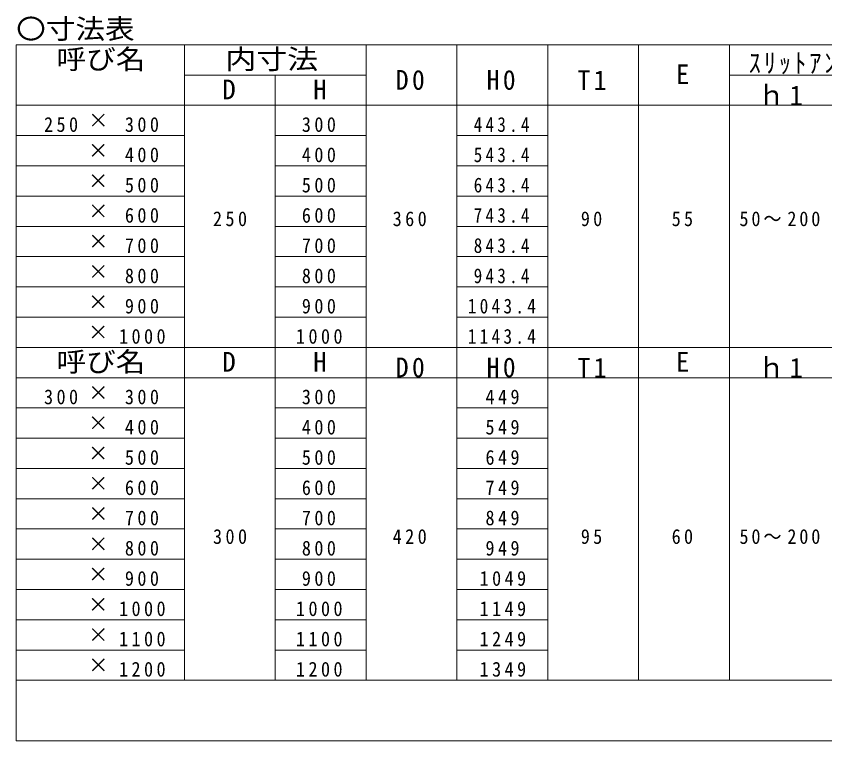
# Model space of a CAD drawing. Units: millimetres, scale not verified. Extents: x -2 to 7771, y -2 to 5790.
# Drawn here: x 633 to 1835, y 3108 to 4186 of the extents above; entities that cross this region are included whole.
import ezdxf
from ezdxf.enums import TextEntityAlignment as Align

# ---------------------------------------------------------------- set-up
doc = ezdxf.new("R2010")
doc.units = ezdxf.units.MM
doc.header["$LTSCALE"] = 10
doc.layers.add('0_2', color=132, linetype='Continuous', lineweight=5)
doc.layers.add('1', color=132, linetype='Continuous', lineweight=5)
doc.styles.add('ＭＳ ゴシック', font='')
doc.styles.get('ＭＳ ゴシック').set_extended_font_data('MS Gothic')

msp = doc.modelspace()

# ---------------------------------------------------------------- linework, layer by layer
at = {"layer": '1', "color": 7}
for p, q in [((3560.83, 4143.25), (633.49, 4143.25)), ((633.49, 4143.25), (633.49, 3108.25)), ((633.49, 4053.25), (2043.49, 4053.25)), ((2043.49, 3693.25), (633.49, 3693.25)), ((633.49, 3648.25), (2043.49, 3648.25)), ((633.49, 3198.25), (2043.49, 3198.25)), ((633.49, 3108.25), (3560.83, 3108.25))]:
    msp.add_line(p, q, dxfattribs=at)
at = {"layer": '1'}
for p, q in [((883.49, 4143.25), (883.49, 3198.25)), ((1153.49, 3198.25), (1153.49, 4143.25)), ((1288.49, 4143.25), (1288.49, 3198.25)), ((1423.49, 3198.25), (1423.49, 4143.25)), ((1558.49, 3198.25), (1558.49, 4143.25)), ((1693.49, 4143.25), (1693.49, 3198.25)), ((1153.49, 4098.25), (883.49, 4098.25)), ((1018.49, 4098.25), (1018.49, 3198.25)), ((2043.49, 4098.25), (1693.49, 4098.25)), ((633.49, 4008.25), (883.49, 4008.25)), ((1153.49, 4008.25), (1018.49, 4008.25)), ((1423.49, 4008.25), (1288.49, 4008.25)), ((883.49, 3963.25), (633.49, 3963.25)), ((1018.49, 3963.25), (1153.49, 3963.25)), ((1288.49, 3963.25), (1423.49, 3963.25)), ((633.49, 3918.25), (883.49, 3918.25)), ((1153.49, 3918.25), (1018.49, 3918.25)), ((1423.49, 3918.25), (1288.49, 3918.25)), ((883.49, 3873.25), (633.49, 3873.25)), ((1018.49, 3873.25), (1153.49, 3873.25)), ((1288.49, 3873.25), (1423.49, 3873.25)), ((633.49, 3828.25), (883.49, 3828.25)), ((1153.49, 3828.25), (1018.49, 3828.25)), ((1423.49, 3828.25), (1288.49, 3828.25)), ((883.49, 3783.25), (633.49, 3783.25)), ((1018.49, 3783.25), (1153.49, 3783.25)), ((1288.49, 3783.25), (1423.49, 3783.25)), ((633.49, 3738.25), (883.49, 3738.25)), ((1153.49, 3738.25), (1018.49, 3738.25)), ((1423.49, 3738.25), (1288.49, 3738.25)), ((883.49, 3603.25), (633.49, 3603.25)), ((1153.49, 3603.25), (1018.49, 3603.25)), ((1423.49, 3603.25), (1288.49, 3603.25)), ((633.49, 3558.25), (883.49, 3558.25)), ((1018.49, 3558.25), (1153.49, 3558.25)), ((1288.49, 3558.25), (1423.49, 3558.25)), ((883.49, 3513.25), (633.49, 3513.25)), ((1153.49, 3513.25), (1018.49, 3513.25)), ((1423.49, 3513.25), (1288.49, 3513.25)), ((633.49, 3468.25), (883.49, 3468.25)), ((1018.49, 3468.25), (1153.49, 3468.25)), ((1288.49, 3468.25), (1423.49, 3468.25)), ((883.49, 3423.25), (633.49, 3423.25)), ((1153.49, 3423.25), (1018.49, 3423.25)), ((1423.49, 3423.25), (1288.49, 3423.25)), ((633.49, 3378.25), (883.49, 3378.25)), ((1018.49, 3378.25), (1153.49, 3378.25)), ((1288.49, 3378.25), (1423.49, 3378.25)), ((883.49, 3333.25), (633.49, 3333.25)), ((1153.49, 3333.25), (1018.49, 3333.25)), ((1423.49, 3333.25), (1288.49, 3333.25)), ((633.49, 3288.25), (883.49, 3288.25)), ((1018.49, 3288.25), (1153.49, 3288.25)), ((1288.49, 3288.25), (1423.49, 3288.25)), ((883.49, 3243.25), (633.49, 3243.25)), ((1153.49, 3243.25), (1018.49, 3243.25)), ((1423.49, 3243.25), (1288.49, 3243.25)), ((883.49, 3198.25), (633.49, 3198.25)), ((1018.49, 3198.25), (1153.49, 3198.25)), ((1288.49, 3198.25), (1423.49, 3198.25))]:
    msp.add_line(p, q, dxfattribs=at)

# ---------------------------------------------------------------- texts
at = {"layer": '0_2', "color": 7, "style": 'ＭＳ ゴシック'}
for s, width, p in [('呼び名', 1.1, (693.49, 4098.43)), ('内寸法', 1.15, (944.27, 4098.43)), ('呼び名', 1.1, (693.49, 3648.43))]:
    msp.add_text(s, height=29.33, dxfattribs=dict(at, width=width)).set_placement(p, align=Align.BOTTOM_LEFT)
for s, p in [('E', (1613.98, 4075.93)), ('D', (939.88, 4053.43)), ('H', (1074.88, 4053.43)), ('D', (939.88, 3648.43)), ('H', (1074.88, 3648.43)), ('E', (1613.98, 3648.43))]:
    msp.add_text(s, height=29.33, dxfattribs=at).set_placement(p, align=Align.BOTTOM_LEFT)
at = {"layer": '0_2', "color": 7, "char_height": 29.33, "attachment_point": 7, "style": 'ＭＳ ゴシック'}
for s, insert in [('\\T1.25;\\W0.9;ｽﾘｯﾄｱﾝｸﾞﾙ部', (1722.24, 4098.43)), ('\\T1.27;\\W0.95;D0', (1197.73, 4075.93)), ('\\T1.27;\\W0.95;H0', (1332.73, 4075.93)), ('\\T1.27;\\W0.95;T1', (1467.73, 4075.93)), ('\\T1.17;ｈ1', (1735.99, 4053.43)), ('\\T1.27;\\W0.95;D0', (1197.73, 3648.43)), ('\\T1.27;\\W0.95;H0', (1332.73, 3648.43)), ('\\T1.27;\\W0.95;T1', (1467.73, 3648.43)), ('\\T1.17;ｈ1', (1735.99, 3648.43))]:
    msp.add_mtext(s, dxfattribs=dict(at, insert=insert))
at = {"layer": '1', "color": 7, "style": 'ＭＳ ゴシック', "width": 1.1}
msp.add_text('〇寸法表', height=29.33, dxfattribs=at).set_placement((633.49, 4143.43), align=Align.BOTTOM_LEFT)
at = {"layer": '1', "color": 7, "style": 'ＭＳ ゴシック'}
for p in [(740.51, 4013.43), (740.51, 3968.43), (740.51, 3923.43), (740.51, 3878.43), (740.51, 3833.43), (740.51, 3788.43), (740.51, 3743.43), (740.51, 3698.43), (740.51, 3608.43), (740.51, 3563.43), (740.51, 3518.43), (740.51, 3473.43), (740.51, 3428.43), (740.51, 3383.43), (740.51, 3338.43), (740.51, 3293.43), (740.51, 3248.43), (740.51, 3203.43)]:
    msp.add_text('×', height=21.99, dxfattribs=at).set_placement(p, align=Align.BOTTOM_LEFT)
at = {"layer": '1', "color": 7, "char_height": 21.99, "attachment_point": 7, "style": 'ＭＳ ゴシック'}
for s, insert in [('\\T1.38;\\W0.9;250', (674.88, 4013.43)), ('\\T1.38;\\W0.9;300', (795.09, 4013.43)), ('\\T1.38;\\W0.9;300', (1058.08, 4013.43)), ('\\T1.38;\\W0.85;443.4', (1313.49, 4013.43)), ('\\T1.38;\\W0.9;400', (795.09, 3968.43)), ('\\T1.38;\\W0.9;400', (1058.08, 3968.43)), ('\\T1.38;\\W0.85;543.4', (1313.49, 3968.43)), ('\\T1.38;\\W0.9;500', (795.09, 3923.43)), ('\\T1.38;\\W0.9;500', (1058.08, 3923.43)), ('\\T1.38;\\W0.85;643.4', (1313.49, 3923.43)), ('\\T1.38;\\W0.9;600', (795.09, 3878.43)), ('\\T1.38;\\W0.9;250', (925.99, 3873.25)), ('\\T1.38;\\W0.9;600', (1058.08, 3878.43)), ('\\T1.38;\\W0.9;360', (1193.08, 3873.25)), ('\\T1.38;\\W0.85;743.4', (1313.49, 3878.43)), ('\\T1.36;\\W0.9;90', (1472.73, 3873.25)), ('\\T1.36;\\W0.9;55', (1607.73, 3873.25)), ('\\T1.32;\\W0.9;50～200', (1708.49, 3873.25)), ('\\T1.38;\\W0.9;700', (795.09, 3833.43)), ('\\T1.38;\\W0.9;700', (1058.08, 3833.43)), ('\\T1.38;\\W0.85;843.4', (1313.49, 3833.43)), ('\\T1.38;\\W0.9;800', (795.09, 3788.43)), ('\\T1.38;\\W0.9;800', (1058.08, 3788.43)), ('\\T1.38;\\W0.85;943.4', (1313.49, 3788.43)), ('\\T1.38;\\W0.9;900', (795.09, 3743.43)), ('\\T1.38;\\W0.9;900', (1058.08, 3743.43)), ('\\T1.39;\\W0.85;1043.4', (1304.74, 3743.43)), ('\\T1.38;\\W0.9;1000', (786.34, 3698.43)), ('\\T1.38;\\W0.9;1000', (1049.33, 3698.43)), ('\\T1.39;\\W0.85;1143.4', (1304.74, 3698.43)), ('\\T1.38;\\W0.9;300', (674.88, 3608.43)), ('\\T1.38;\\W0.9;300', (795.09, 3608.43)), ('\\T1.38;\\W0.9;300', (1058.08, 3608.43)), ('\\T1.38;\\W0.9;449', (1330.99, 3608.43)), ('\\T1.38;\\W0.9;400', (795.09, 3563.43)), ('\\T1.38;\\W0.9;400', (1058.08, 3563.43)), ('\\T1.38;\\W0.9;549', (1330.99, 3563.43)), ('\\T1.38;\\W0.9;500', (795.09, 3518.43)), ('\\T1.38;\\W0.9;500', (1058.08, 3518.43)), ('\\T1.38;\\W0.9;649', (1330.99, 3518.43)), ('\\T1.38;\\W0.9;600', (795.09, 3473.43)), ('\\T1.38;\\W0.9;600', (1058.08, 3473.43)), ('\\T1.38;\\W0.9;749', (1330.99, 3473.43)), ('\\T1.38;\\W0.9;700', (795.09, 3428.43)), ('\\T1.38;\\W0.9;700', (1058.08, 3428.43)), ('\\T1.38;\\W0.9;849', (1330.99, 3428.43)), ('\\T1.38;\\W0.9;300', (925.99, 3400.75)), ('\\T1.38;\\W0.9;420', (1193.08, 3400.75)), ('\\T1.36;\\W0.9;95', (1472.73, 3400.75)), ('\\T1.36;\\W0.9;60', (1607.73, 3400.75)), ('\\T1.32;\\W0.9;50～200', (1708.49, 3400.75)), ('\\T1.38;\\W0.9;800', (795.09, 3383.43)), ('\\T1.38;\\W0.9;800', (1058.08, 3383.43)), ('\\T1.38;\\W0.9;949', (1330.99, 3383.43)), ('\\T1.38;\\W0.9;900', (795.09, 3338.43)), ('\\T1.38;\\W0.9;900', (1058.08, 3338.43)), ('\\T1.38;\\W0.9;1049', (1322.24, 3338.43)), ('\\T1.38;\\W0.9;1000', (786.34, 3293.43)), ('\\T1.38;\\W0.9;1000', (1049.33, 3293.43)), ('\\T1.38;\\W0.9;1149', (1322.24, 3293.43)), ('\\T1.38;\\W0.9;1100', (786.34, 3248.43)), ('\\T1.38;\\W0.9;1100', (1049.33, 3248.43)), ('\\T1.38;\\W0.9;1249', (1322.24, 3248.43)), ('\\T1.38;\\W0.9;1200', (786.34, 3203.43)), ('\\T1.38;\\W0.9;1200', (1049.33, 3203.43)), ('\\T1.38;\\W0.9;1349', (1322.24, 3203.43))]:
    msp.add_mtext(s, dxfattribs=dict(at, insert=insert))

doc.saveas('drawing.dxf')
